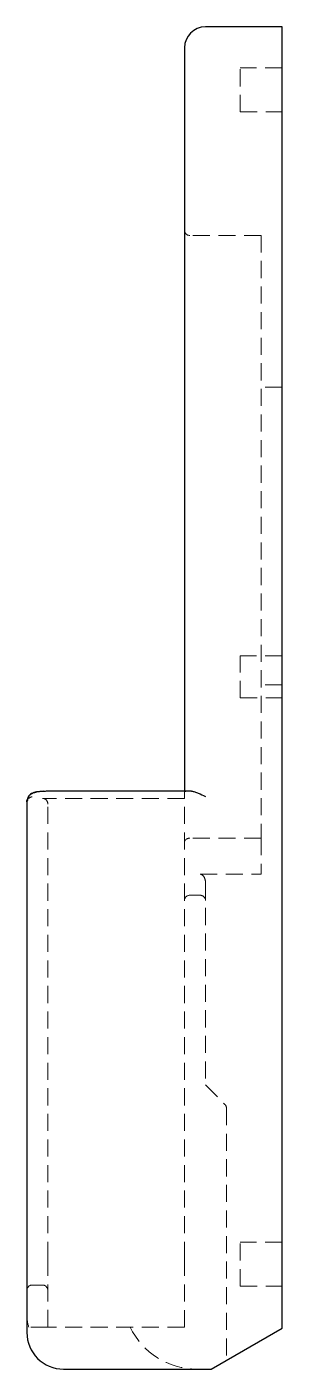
# Model space of a CAD drawing. Header units: millimetres. Extents: x 50 to 233, y 7 to 168.
# Drawn here: x 213.8 to 232.8, y 7 to 107 of the extents above.
import ezdxf

# ---------------------------------------------------------------- set-up
doc = ezdxf.new("R2010")
doc.units = ezdxf.units.MM
doc.linetypes.add('HIDDEN', pattern=[1.905, 1.27, -0.635])

msp = doc.modelspace()

# ---------------------------------------------------------------- linework, layer by layer
at = {"color": 7, "linetype": 'Continuous', "lineweight": 25}
for p, q in [((232.841, 107), (227.129, 107)), ((232.841, 101.523), (232.841, 107)), ((225.564, 105.435), (225.564, 101.523)), ((225.564, 101.523), (225.564, 50.075)), ((232.841, 12.516), (232.841, 101.523)), ((215.268, 50.075), (214.935, 50.063)), ((216.566, 50.075), (215.268, 50.075)), ((226.094, 50.075), (216.566, 50.075)), ((213.877, 49.418), (213.827, 49.293)), ((213.827, 49.293), (213.827, 12.516)), ((213.827, 12.516), (213.827, 9.778)), ((232.841, 10.091), (232.841, 12.516)), ((227.555, 7.039), (232.841, 10.091)), ((216.566, 7.039), (227.555, 7.039))]:
    msp.add_line(p, q, dxfattribs=at)
at = {"color": 7, "linetype": 'HIDDEN', "lineweight": 18}
for p, q in [((229.711, 100.662), (229.711, 103.948)), ((232.841, 103.948), (229.711, 103.948)), ((229.711, 100.662), (232.841, 100.662)), ((231.276, 91.468), (225.955, 91.468)), ((231.276, 91.468), (231.276, 46.579)), ((232.841, 80.161), (231.276, 80.161)), ((229.711, 57.02), (229.711, 60.149)), ((232.841, 60.149), (229.711, 60.149)), ((232.841, 57.99), (231.276, 57.99)), ((229.711, 57.02), (232.841, 57.02)), ((225.564, 50.075), (225.564, 50.019)), ((225.564, 50.019), (225.564, 49.547)), ((225.564, 49.547), (215.001, 49.547)), ((215.392, 15.255), (215.392, 49.11)), ((225.564, 15.255), (225.564, 49.547)), ((231.276, 46.579), (225.955, 46.579)), ((231.276, 46.579), (231.276, 43.894)), ((226.738, 43.894), (231.276, 43.894)), ((227.129, 43.287), (227.129, 28.205)), ((225.955, 42.329), (226.738, 42.329)), ((227.129, 28.205), (228.579, 26.755)), ((228.694, 26.478), (228.694, 7.696)), ((229.711, 13.221), (229.711, 16.507)), ((232.841, 16.507), (229.711, 16.507)), ((215.392, 15.255), (215.392, 10.169)), ((225.564, 10.169), (225.564, 15.255)), ((215.001, 13.299), (214.218, 13.299)), ((229.711, 13.221), (232.841, 13.221)), ((225.564, 10.169), (215.392, 10.169))]:
    msp.add_line(p, q, dxfattribs=at)
at = {"color": 7, "linetype": 'Continuous', "lineweight": 25}
for centre, radius, start, end in [((227.129, 105.435), 1.565, 90, 180), ((216.566, 9.778), 2.739, 180, 270)]:
    msp.add_arc(centre, radius, start, end, dxfattribs=at)
at = {"color": 7, "linetype": 'HIDDEN', "lineweight": 18}
for centre, radius, start, end in [((225.955, 91.859), 0.391, 180, 270), ((225.955, 41.937), 0.391, 90, 180), ((226.738, 41.937), 0.391, 0, 90), ((228.303, 26.478), 0.391, 0, 45), ((214.218, 12.908), 0.391, 90, 180), ((215.001, 12.908), 0.391, 0, 90), ((226.474, 12.516), 5.477, 205.37693, 270)]:
    msp.add_arc(centre, radius, start, end, dxfattribs=at)
at = {"color": 7, "linetype": 'Continuous', "lineweight": 25}
for points, knots in [([(215.033, 50.072), (214.867, 50.062), (214.537, 50.044), (214.161, 49.914), (213.907, 49.69), (213.858, 49.469), (213.835, 49.363)], [0, 0, 0, 0, 0.25934, 0.516841, 0.766607, 1, 1, 1, 1]), ([(226.094, 50.075), (226.17, 50.075), (226.251, 50.059), (226.42, 50.009), (226.506, 49.976), (226.768, 49.865), (226.949, 49.774), (227.129, 49.684)], [0, 0, 0, 0, 0.25, 0.25, 0.5, 0.5, 1, 1, 1, 1]), ([(213.827, 49.293), (213.827, 49.387), (213.891, 49.528), (214.021, 49.608), (214.069, 49.626)], [0.2500614, 0.2500614, 0.2500614, 0.2500614, 0.7500614, 1, 1, 1, 1])]:
    msp.add_open_spline(points, degree=3, knots=knots, dxfattribs=at)
at = {"color": 7, "linetype": 'HIDDEN', "lineweight": 18}
for points, knots in [([(215.226, 50.067), (215.022, 50.06), (214.637, 50.047), (214.219, 49.928), (213.94, 49.725), (213.875, 49.498), (213.846, 49.398)], [0, 0, 0, 0, 0.3088998, 0.5826719, 0.8148272, 1, 1, 1, 1]), ([(225.564, 50.019), (225.564, 50.039), (225.582, 50.053), (225.652, 50.071), (225.705, 50.075), (225.774, 50.075)], [0, 0, 0, 0, 0.5, 0.5, 1, 1, 1, 1]), ([(215.001, 49.547), (215.11, 49.547), (215.215, 49.493), (215.355, 49.328), (215.392, 49.219), (215.392, 49.11)], [0, 0, 0, 0, 0.5, 0.5, 1, 1, 1, 1]), ([(225.564, 46.256), (225.564, 46.257), (225.564, 46.257), (225.564, 46.29), (225.57, 46.323), (225.594, 46.384), (225.611, 46.414), (225.66, 46.472), (225.694, 46.501), (225.768, 46.542), (225.804, 46.556), (225.88, 46.575), (225.917, 46.579), (225.955, 46.579)], [-0.00040999, -0.00040999, -0.00040999, -0.00040999, 0, 0, 0.01953735, 0.01953735, 0.03857137, 0.03857137, 0.06025545, 0.06025545, 0.07693244, 0.07693244, 0.09165299, 0.09165299, 0.09165299, 0.09165299]), ([(226.738, 43.894), (226.805, 43.894), (226.867, 43.864), (226.968, 43.778), (227.007, 43.724), (227.099, 43.551), (227.129, 43.419), (227.129, 43.287)], [0, 0, 0, 0, 0.25, 0.25, 0.5, 0.5, 1, 1, 1, 1]), ([(215.392, 10.169), (215.392, 10.169), (215.383, 10.169), (215.346, 10.169), (215.319, 10.169), (215.212, 10.169), (215.105, 10.169), (214.84, 10.169), (214.68, 10.169), (214.338, 10.169), (214.157, 10.169), (213.982, 10.169)], [0, 0, 0, 0, 0.125, 0.125, 0.25, 0.25, 0.5, 0.5, 0.75, 0.75, 1, 1, 1, 1])]:
    msp.add_open_spline(points, degree=3, knots=knots, dxfattribs=at)
for points in [[(214.069, 49.626), (214.116, 49.644), (214.167, 49.654), (214.218, 49.654)], [(213.981, 10.169), (213.874, 10.469), (213.827, 10.781), (213.827, 11.11)]]:
    msp.add_open_spline(points, degree=3, dxfattribs=at)

doc.saveas('drawing.dxf')
